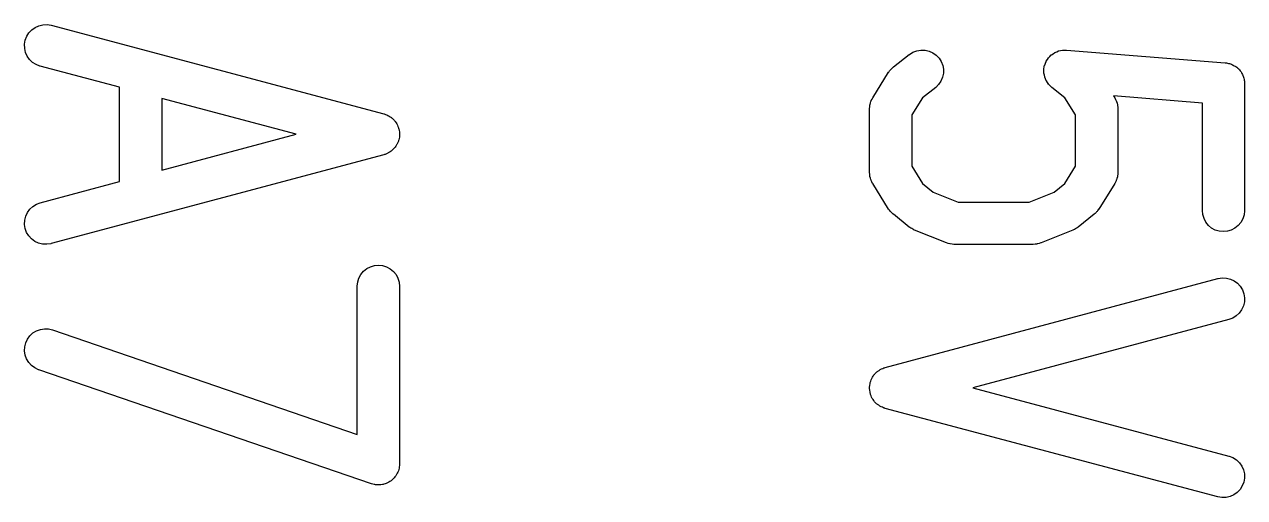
# Model space of a CAD drawing. Extents: x 100 to 142.1, y -108.7 to -91.2.
# Drawn here: x 130.804 to 134.471, y -107.813 to -106.391 of the extents above; entities that cross this region are included whole.
import ezdxf

# ---------------------------------------------------------------- set-up
doc = ezdxf.new("R2010")
doc.units = 0
doc.header["$MEASUREMENT"] = 0
doc.layers.add('BLACK', color=7, linetype='CONTINUOUS')

msp = doc.modelspace()

# ---------------------------------------------------------------- linework, layer by layer
at = {"layer": 'BLACK', "linetype": 'CONTINUOUS'}
for p, q in [((130.811, -106.426), (130.817, -106.416)), ((130.817, -106.416), (130.826, -106.407)), ((130.826, -106.407), (130.836, -106.4)), ((130.836, -106.4), (130.847, -106.395)), ((130.847, -106.395), (130.859, -106.392)), ((130.859, -106.392), (130.872, -106.391)), ((130.872, -106.391), (130.884, -106.393)), ((130.884, -106.393), (131.884, -106.66)), ((130.804, -106.45), (130.806, -106.438)), ((130.805, -106.463), (130.804, -106.45)), ((130.806, -106.438), (130.811, -106.426)), ((130.807, -106.475), (130.805, -106.463)), ((130.812, -106.486), (130.807, -106.475)), ((130.819, -106.496), (130.812, -106.486)), ((133.416, -106.519), (133.463, -106.481)), ((133.463, -106.481), (133.464, -106.481)), ((133.464, -106.481), (133.474, -106.474)), ((133.474, -106.474), (133.486, -106.47)), ((133.486, -106.47), (133.498, -106.468)), ((133.498, -106.468), (133.511, -106.468)), ((133.511, -106.468), (133.523, -106.471)), ((133.523, -106.471), (133.534, -106.476)), ((133.534, -106.476), (133.544, -106.483)), ((133.544, -106.483), (133.553, -106.492)), ((133.882, -106.491), (133.886, -106.487)), ((133.886, -106.487), (133.89, -106.482)), ((133.89, -106.482), (133.891, -106.482)), ((133.891, -106.482), (133.896, -106.479)), ((133.891, -106.482), (133.891, -106.482)), ((133.896, -106.479), (133.901, -106.475)), ((133.901, -106.475), (133.907, -106.473)), ((133.901, -106.475), (133.901, -106.475)), ((133.901, -106.475), (133.901, -106.475)), ((133.907, -106.473), (133.912, -106.47)), ((133.912, -106.47), (133.912, -106.47)), ((133.912, -106.47), (133.913, -106.47)), ((133.913, -106.47), (133.918, -106.469)), ((133.918, -106.469), (133.924, -106.468)), ((133.924, -106.468), (133.924, -106.468)), ((133.924, -106.468), (133.925, -106.468)), ((133.925, -106.468), (133.931, -106.468)), ((133.931, -106.468), (133.936, -106.468)), ((133.936, -106.468), (134.413, -106.506)), ((130.828, -106.505), (130.819, -106.496)), ((130.839, -106.511), (130.828, -106.505)), ((130.85, -106.516), (130.839, -106.511)), ((130.851, -106.516), (130.85, -106.516)), ((131.09, -106.58), (130.851, -106.516)), ((133.408, -106.527), (133.41, -106.525)), ((133.41, -106.525), (133.413, -106.522)), ((133.413, -106.522), (133.416, -106.519)), ((133.553, -106.492), (133.559, -106.502)), ((133.559, -106.502), (133.564, -106.514)), ((133.564, -106.514), (133.566, -106.526)), ((133.566, -106.526), (133.566, -106.538)), ((133.868, -106.525), (133.869, -106.519)), ((133.868, -106.531), (133.868, -106.525)), ((133.868, -106.525), (133.868, -106.525)), ((133.868, -106.525), (133.868, -106.525)), ((133.869, -106.519), (133.87, -106.513)), ((133.87, -106.513), (133.871, -106.513)), ((133.871, -106.513), (133.873, -106.507)), ((133.871, -106.513), (133.871, -106.513)), ((133.873, -106.507), (133.875, -106.502)), ((133.875, -106.501), (133.879, -106.496)), ((133.875, -106.502), (133.875, -106.501)), ((133.875, -106.502), (133.875, -106.502)), ((133.879, -106.496), (133.882, -106.491)), ((133.882, -106.491), (133.882, -106.491)), ((133.882, -106.491), (133.882, -106.491)), ((134.413, -106.506), (134.414, -106.506)), ((134.414, -106.506), (134.417, -106.506)), ((134.417, -106.506), (134.42, -106.507)), ((134.42, -106.507), (134.423, -106.508)), ((134.423, -106.508), (134.426, -106.508)), ((134.426, -106.508), (134.429, -106.509)), ((134.429, -106.509), (134.432, -106.51)), ((134.432, -106.51), (134.435, -106.512)), ((134.435, -106.512), (134.437, -106.513)), ((134.437, -106.513), (134.44, -106.515)), ((134.44, -106.515), (134.443, -106.516)), ((134.443, -106.516), (134.445, -106.518)), ((134.445, -106.518), (134.448, -106.52)), ((134.448, -106.52), (134.45, -106.522)), ((134.45, -106.522), (134.453, -106.524)), ((134.453, -106.524), (134.454, -106.526)), ((134.454, -106.526), (134.456, -106.528)), ((133.354, -106.612), (133.401, -106.535)), ((133.401, -106.535), (133.402, -106.535)), ((133.402, -106.535), (133.404, -106.531)), ((133.404, -106.531), (133.407, -106.528)), ((133.407, -106.528), (133.408, -106.527)), ((133.558, -106.562), (133.551, -106.572)), ((133.563, -106.55), (133.558, -106.562)), ((133.566, -106.538), (133.563, -106.55)), ((133.868, -106.537), (133.868, -106.531)), ((133.868, -106.538), (133.868, -106.537)), ((133.87, -106.544), (133.868, -106.538)), ((133.868, -106.538), (133.868, -106.538)), ((133.871, -106.549), (133.87, -106.544)), ((133.871, -106.55), (133.871, -106.549)), ((133.873, -106.555), (133.871, -106.55)), ((133.871, -106.55), (133.871, -106.55)), ((133.875, -106.561), (133.873, -106.555)), ((133.876, -106.561), (133.875, -106.561)), ((133.879, -106.566), (133.876, -106.561)), ((133.876, -106.561), (133.876, -106.561)), ((134.456, -106.528), (134.458, -106.531)), ((134.458, -106.531), (134.461, -106.534)), ((134.461, -106.534), (134.462, -106.536)), ((134.462, -106.536), (134.463, -106.539)), ((134.463, -106.539), (134.465, -106.542)), ((134.465, -106.542), (134.466, -106.545)), ((134.466, -106.545), (134.467, -106.547)), ((134.467, -106.547), (134.468, -106.55)), ((134.468, -106.55), (134.469, -106.553)), ((134.469, -106.553), (134.47, -106.557)), ((134.47, -106.557), (134.47, -106.559)), ((134.47, -106.559), (134.471, -106.562)), ((134.471, -106.562), (134.471, -106.566)), ((131.09, -106.863), (131.09, -106.58)), ((133.543, -106.581), (133.503, -106.612)), ((133.551, -106.572), (133.543, -106.581)), ((133.882, -106.571), (133.879, -106.566)), ((133.883, -106.571), (133.882, -106.571)), ((133.883, -106.572), (133.883, -106.571)), ((133.887, -106.576), (133.883, -106.572)), ((133.891, -106.58), (133.887, -106.576)), ((133.892, -106.581), (133.891, -106.58)), ((133.891, -106.58), (133.891, -106.58)), ((133.891, -106.58), (133.891, -106.58)), ((133.891, -106.58), (133.891, -106.58)), ((133.931, -106.612), (133.892, -106.581)), ((134.471, -106.566), (134.471, -106.569)), ((134.471, -106.569), (134.471, -106.95)), ((131.621, -106.721), (131.217, -106.614)), ((131.217, -106.614), (131.217, -106.829)), ((133.345, -106.633), (133.346, -106.632)), ((133.345, -106.635), (133.345, -106.633)), ((133.345, -106.639), (133.345, -106.635)), ((133.346, -106.632), (133.347, -106.627)), ((133.347, -106.627), (133.348, -106.623)), ((133.348, -106.623), (133.349, -106.621)), ((133.349, -106.62), (133.352, -106.616)), ((133.349, -106.621), (133.349, -106.62)), ((133.352, -106.616), (133.354, -106.612)), ((133.503, -106.612), (133.471, -106.663)), ((133.963, -106.663), (133.931, -106.612)), ((134.344, -106.628), (134.077, -106.606)), ((134.077, -106.606), (134.081, -106.612)), ((134.081, -106.612), (134.081, -106.612)), ((134.081, -106.612), (134.083, -106.617)), ((134.083, -106.617), (134.085, -106.621)), ((134.085, -106.621), (134.086, -106.622)), ((134.086, -106.622), (134.086, -106.623)), ((134.086, -106.623), (134.088, -106.628)), ((134.088, -106.628), (134.089, -106.633)), ((134.089, -106.633), (134.089, -106.634)), ((134.089, -106.634), (134.089, -106.635)), ((134.089, -106.635), (134.09, -106.64)), ((134.344, -106.95), (134.344, -106.628)), ((131.884, -106.66), (131.885, -106.66)), ((131.885, -106.66), (131.887, -106.661)), ((131.887, -106.661), (131.889, -106.662)), ((131.889, -106.662), (131.893, -106.663)), ((131.893, -106.663), (131.896, -106.665)), ((131.896, -106.665), (131.898, -106.666)), ((131.898, -106.666), (131.9, -106.667)), ((131.9, -106.667), (131.903, -106.669)), ((131.903, -106.669), (131.907, -106.671)), ((131.907, -106.671), (131.908, -106.673)), ((131.908, -106.673), (131.91, -106.674)), ((133.344, -106.644), (133.345, -106.639)), ((133.344, -106.645), (133.344, -106.644)), ((133.344, -106.836), (133.344, -106.645)), ((133.471, -106.663), (133.471, -106.817)), ((133.963, -106.817), (133.963, -106.663)), ((134.09, -106.64), (134.09, -106.645)), ((134.09, -106.645), (134.09, -106.836)), ((131.91, -106.674), (131.913, -106.677)), ((131.913, -106.677), (131.916, -106.68)), ((131.916, -106.68), (131.917, -106.682)), ((131.917, -106.682), (131.918, -106.683)), ((131.918, -106.683), (131.921, -106.687)), ((131.921, -106.687), (131.923, -106.69)), ((131.923, -106.69), (131.924, -106.692)), ((131.924, -106.692), (131.925, -106.694)), ((131.925, -106.694), (131.926, -106.698)), ((131.926, -106.698), (131.928, -106.702)), ((131.928, -106.702), (131.928, -106.704)), ((131.928, -106.704), (131.929, -106.705)), ((131.929, -106.705), (131.93, -106.71)), ((131.217, -106.829), (131.621, -106.721)), ((131.926, -106.746), (131.924, -106.75)), ((131.928, -106.742), (131.926, -106.746)), ((131.929, -106.738), (131.928, -106.74)), ((131.928, -106.74), (131.928, -106.742)), ((131.93, -106.734), (131.929, -106.738)), ((131.93, -106.71), (131.931, -106.714)), ((131.931, -106.73), (131.93, -106.734)), ((131.931, -106.714), (131.931, -106.716)), ((131.931, -106.716), (131.931, -106.718)), ((131.931, -106.718), (131.931, -106.722)), ((131.931, -106.722), (131.931, -106.726)), ((131.931, -106.726), (131.931, -106.728)), ((131.931, -106.728), (131.931, -106.73)), ((131.884, -106.783), (130.884, -107.049)), ((131.886, -106.782), (131.884, -106.783)), ((131.888, -106.782), (131.886, -106.782)), ((131.892, -106.78), (131.888, -106.782)), ((131.896, -106.778), (131.892, -106.78)), ((131.897, -106.777), (131.896, -106.778)), ((131.899, -106.776), (131.897, -106.777)), ((131.903, -106.774), (131.899, -106.776)), ((131.906, -106.772), (131.903, -106.774)), ((131.908, -106.77), (131.906, -106.772)), ((131.909, -106.769), (131.908, -106.77)), ((131.912, -106.766), (131.909, -106.769)), ((131.915, -106.763), (131.912, -106.766)), ((131.916, -106.762), (131.915, -106.763)), ((131.918, -106.76), (131.916, -106.762)), ((131.92, -106.757), (131.918, -106.76)), ((131.922, -106.753), (131.92, -106.757)), ((131.923, -106.752), (131.922, -106.753)), ((131.924, -106.75), (131.923, -106.752)), ((133.471, -106.817), (133.503, -106.869)), ((133.931, -106.869), (133.963, -106.817)), ((133.345, -106.841), (133.344, -106.836)), ((133.345, -106.845), (133.345, -106.841)), ((133.345, -106.847), (133.345, -106.845)), ((133.345, -106.848), (133.345, -106.847)), ((133.347, -106.853), (133.345, -106.848)), ((133.348, -106.857), (133.347, -106.853)), ((134.087, -106.854), (134.086, -106.858)), ((134.089, -106.849), (134.087, -106.854)), ((134.09, -106.841), (134.089, -106.846)), ((134.089, -106.846), (134.089, -106.848)), ((134.089, -106.848), (134.089, -106.849)), ((134.09, -106.836), (134.09, -106.837)), ((134.09, -106.837), (134.09, -106.841)), ((130.851, -106.927), (131.09, -106.863)), ((133.349, -106.859), (133.348, -106.857)), ((133.349, -106.86), (133.349, -106.859)), ((133.351, -106.864), (133.349, -106.86)), ((133.353, -106.869), (133.351, -106.864)), ((133.354, -106.869), (133.353, -106.869)), ((133.401, -106.946), (133.354, -106.869)), ((133.503, -106.869), (133.535, -106.895)), ((133.899, -106.895), (133.931, -106.869)), ((134.081, -106.869), (134.033, -106.946)), ((134.083, -106.865), (134.081, -106.869)), ((134.085, -106.861), (134.083, -106.865)), ((134.086, -106.858), (134.085, -106.859)), ((134.085, -106.859), (134.085, -106.861)), ((130.84, -106.931), (130.851, -106.927)), ((133.535, -106.895), (133.61, -106.925)), ((133.61, -106.925), (133.824, -106.925)), ((133.824, -106.925), (133.899, -106.895)), ((130.808, -106.967), (130.813, -106.956)), ((130.813, -106.956), (130.82, -106.946)), ((130.82, -106.946), (130.829, -106.938)), ((130.829, -106.938), (130.84, -106.931)), ((133.404, -106.949), (133.401, -106.946)), ((133.406, -106.952), (133.404, -106.949)), ((133.408, -106.954), (133.406, -106.952)), ((133.409, -106.955), (133.408, -106.954)), ((133.412, -106.958), (133.409, -106.955)), ((133.415, -106.961), (133.412, -106.958)), ((133.416, -106.961), (133.415, -106.961)), ((133.463, -107), (133.416, -106.961)), ((134.019, -106.961), (133.971, -107)), ((134.022, -106.959), (134.019, -106.961)), ((134.025, -106.956), (134.022, -106.959)), ((134.026, -106.954), (134.025, -106.956)), ((134.028, -106.953), (134.026, -106.954)), ((134.03, -106.949), (134.028, -106.953)), ((134.032, -106.946), (134.03, -106.949)), ((134.033, -106.946), (134.032, -106.946)), ((134.345, -106.962), (134.344, -106.95)), ((134.349, -106.974), (134.345, -106.962)), ((134.47, -106.963), (134.466, -106.975)), ((134.471, -106.951), (134.47, -106.963)), ((134.471, -106.95), (134.471, -106.951)), ((130.804, -106.992), (130.805, -106.979)), ((130.806, -107.004), (130.804, -106.992)), ((130.805, -106.979), (130.808, -106.967)), ((133.465, -107.001), (133.463, -107)), ((133.468, -107.003), (133.465, -107.001)), ((133.471, -107.004), (133.468, -107.003)), ((133.966, -107.003), (133.963, -107.005)), ((133.968, -107.002), (133.966, -107.003)), ((133.97, -107), (133.968, -107.002)), ((133.971, -107), (133.97, -107)), ((134.355, -106.985), (134.349, -106.974)), ((134.363, -106.995), (134.355, -106.985)), ((134.372, -107.003), (134.363, -106.995)), ((134.383, -107.009), (134.372, -107.003)), ((134.442, -107.003), (134.431, -107.009)), ((134.452, -106.995), (134.442, -107.003)), ((134.46, -106.986), (134.452, -106.995)), ((134.466, -106.975), (134.46, -106.986)), ((130.81, -107.016), (130.806, -107.004)), ((130.817, -107.026), (130.81, -107.016)), ((130.825, -107.035), (130.817, -107.026)), ((130.835, -107.043), (130.825, -107.035)), ((133.474, -107.006), (133.471, -107.004)), ((133.476, -107.007), (133.474, -107.006)), ((133.478, -107.009), (133.476, -107.007)), ((133.479, -107.009), (133.478, -107.009)), ((133.575, -107.047), (133.479, -107.009)), ((133.955, -107.009), (133.86, -107.047)), ((133.957, -107.008), (133.955, -107.009)), ((133.96, -107.007), (133.957, -107.008)), ((133.963, -107.005), (133.96, -107.007)), ((134.395, -107.012), (134.383, -107.009)), ((134.407, -107.013), (134.395, -107.012)), ((134.42, -107.012), (134.407, -107.013)), ((134.431, -107.009), (134.42, -107.012)), ((130.846, -107.048), (130.835, -107.043)), ((130.858, -107.051), (130.846, -107.048)), ((130.871, -107.051), (130.858, -107.051)), ((130.883, -107.05), (130.871, -107.051)), ((130.884, -107.049), (130.883, -107.05)), ((133.58, -107.049), (133.575, -107.047)), ((133.585, -107.05), (133.58, -107.049)), ((133.586, -107.05), (133.585, -107.05)), ((133.592, -107.051), (133.586, -107.05)), ((133.586, -107.05), (133.586, -107.05)), ((133.597, -107.052), (133.592, -107.051)), ((133.598, -107.052), (133.597, -107.052)), ((133.836, -107.052), (133.598, -107.052)), ((133.842, -107.051), (133.836, -107.052)), ((133.847, -107.051), (133.842, -107.051)), ((133.848, -107.05), (133.847, -107.051)), ((133.849, -107.05), (133.848, -107.05)), ((133.854, -107.049), (133.849, -107.05)), ((133.859, -107.047), (133.854, -107.049)), ((133.86, -107.047), (133.859, -107.047)), ((131.809, -107.154), (131.815, -107.143)), ((131.815, -107.143), (131.823, -107.133)), ((131.823, -107.133), (131.833, -107.125)), ((131.833, -107.125), (131.844, -107.12)), ((131.844, -107.12), (131.856, -107.116)), ((131.856, -107.116), (131.868, -107.115)), ((131.868, -107.115), (131.88, -107.116)), ((131.88, -107.116), (131.892, -107.12)), ((131.892, -107.12), (131.903, -107.126)), ((131.903, -107.126), (131.913, -107.134)), ((131.913, -107.134), (131.921, -107.143)), ((131.921, -107.143), (131.926, -107.154)), ((131.804, -107.178), (131.806, -107.165)), ((131.804, -107.179), (131.804, -107.178)), ((131.804, -107.623), (131.804, -107.179)), ((131.806, -107.165), (131.809, -107.154)), ((131.926, -107.154), (131.93, -107.166)), ((131.93, -107.166), (131.931, -107.179)), ((131.931, -107.179), (131.931, -107.712)), ((133.391, -107.422), (134.391, -107.155)), ((134.391, -107.155), (134.392, -107.155)), ((134.392, -107.155), (134.404, -107.153)), ((134.404, -107.153), (134.417, -107.154)), ((134.417, -107.154), (134.429, -107.157)), ((134.429, -107.157), (134.44, -107.162)), ((134.44, -107.162), (134.45, -107.169)), ((134.45, -107.169), (134.458, -107.178)), ((134.458, -107.178), (134.465, -107.189)), ((134.465, -107.189), (134.469, -107.201)), ((134.469, -107.201), (134.471, -107.213)), ((134.471, -107.213), (134.471, -107.225)), ((134.455, -107.259), (134.446, -107.267)), ((134.462, -107.249), (134.455, -107.259)), ((134.468, -107.237), (134.462, -107.249)), ((134.471, -107.225), (134.468, -107.237)), ((134.424, -107.278), (133.654, -107.483)), ((134.436, -107.274), (134.424, -107.278)), ((134.446, -107.267), (134.436, -107.274)), ((130.813, -107.337), (130.82, -107.327)), ((130.82, -107.327), (130.829, -107.318)), ((130.829, -107.318), (130.84, -107.312)), ((130.84, -107.312), (130.852, -107.308)), ((130.852, -107.308), (130.864, -107.306)), ((130.864, -107.306), (130.876, -107.306)), ((130.876, -107.306), (130.888, -107.309)), ((130.888, -107.309), (131.804, -107.623)), ((130.804, -107.372), (130.805, -107.36)), ((130.805, -107.36), (130.808, -107.348)), ((130.808, -107.348), (130.813, -107.337)), ((130.806, -107.385), (130.804, -107.372)), ((130.81, -107.396), (130.806, -107.385)), ((130.817, -107.407), (130.81, -107.396)), ((130.825, -107.416), (130.817, -107.407)), ((130.835, -107.423), (130.825, -107.416)), ((130.846, -107.429), (130.835, -107.423)), ((130.847, -107.429), (130.846, -107.429)), ((131.847, -107.772), (130.847, -107.429)), ((133.357, -107.444), (133.359, -107.443)), ((133.359, -107.443), (133.36, -107.441)), ((133.36, -107.441), (133.363, -107.438)), ((133.363, -107.438), (133.366, -107.435)), ((133.366, -107.435), (133.368, -107.434)), ((133.368, -107.434), (133.369, -107.433)), ((133.369, -107.433), (133.373, -107.431)), ((133.373, -107.431), (133.376, -107.428)), ((133.376, -107.428), (133.378, -107.427)), ((133.378, -107.427), (133.38, -107.426)), ((133.38, -107.426), (133.384, -107.425)), ((133.384, -107.425), (133.387, -107.423)), ((133.387, -107.423), (133.389, -107.423)), ((133.389, -107.423), (133.391, -107.422)), ((133.344, -107.479), (133.345, -107.477)), ((133.344, -107.483), (133.344, -107.479)), ((133.345, -107.475), (133.346, -107.471)), ((133.345, -107.477), (133.345, -107.475)), ((133.346, -107.467), (133.347, -107.465)), ((133.346, -107.471), (133.346, -107.467)), ((133.347, -107.465), (133.348, -107.463)), ((133.348, -107.463), (133.349, -107.459)), ((133.349, -107.459), (133.351, -107.455)), ((133.351, -107.455), (133.352, -107.453)), ((133.352, -107.453), (133.353, -107.451)), ((133.353, -107.451), (133.355, -107.448)), ((133.355, -107.448), (133.357, -107.444)), ((133.344, -107.487), (133.344, -107.483)), ((133.345, -107.489), (133.344, -107.487)), ((133.345, -107.491), (133.345, -107.489)), ((133.346, -107.495), (133.345, -107.491)), ((133.346, -107.499), (133.346, -107.495)), ((133.347, -107.501), (133.346, -107.499)), ((133.347, -107.503), (133.347, -107.501)), ((133.349, -107.507), (133.347, -107.503)), ((133.35, -107.511), (133.349, -107.507)), ((133.351, -107.513), (133.35, -107.511)), ((133.352, -107.515), (133.351, -107.513)), ((133.355, -107.518), (133.352, -107.515)), ((133.654, -107.483), (134.424, -107.689)), ((133.357, -107.521), (133.355, -107.518)), ((133.358, -107.523), (133.357, -107.521)), ((133.359, -107.525), (133.358, -107.523)), ((133.362, -107.528), (133.359, -107.525)), ((133.365, -107.531), (133.362, -107.528)), ((133.367, -107.532), (133.365, -107.531)), ((133.368, -107.533), (133.367, -107.532)), ((133.372, -107.535), (133.368, -107.533)), ((133.375, -107.538), (133.372, -107.535)), ((133.377, -107.539), (133.375, -107.538)), ((133.379, -107.54), (133.377, -107.539)), ((133.383, -107.541), (133.379, -107.54)), ((133.386, -107.543), (133.383, -107.541)), ((133.388, -107.544), (133.386, -107.543)), ((133.39, -107.544), (133.388, -107.544)), ((133.391, -107.545), (133.39, -107.544)), ((134.391, -107.811), (133.391, -107.545)), ((134.424, -107.689), (134.425, -107.689)), ((134.425, -107.689), (134.436, -107.693)), ((134.436, -107.693), (134.447, -107.7)), ((131.927, -107.735), (131.926, -107.737)), ((131.928, -107.733), (131.927, -107.735)), ((131.929, -107.729), (131.928, -107.733)), ((131.93, -107.725), (131.929, -107.729)), ((131.931, -107.717), (131.93, -107.721)), ((131.93, -107.721), (131.93, -107.723)), ((131.93, -107.723), (131.93, -107.725)), ((131.931, -107.712), (131.931, -107.713)), ((131.931, -107.713), (131.931, -107.717)), ((134.447, -107.7), (134.456, -107.709)), ((134.456, -107.709), (134.463, -107.719)), ((134.463, -107.719), (134.468, -107.73)), ((134.468, -107.73), (134.471, -107.742)), ((131.851, -107.773), (131.847, -107.772)), ((131.855, -107.774), (131.851, -107.773)), ((131.884, -107.773), (131.882, -107.774)), ((131.888, -107.772), (131.884, -107.773)), ((131.891, -107.771), (131.888, -107.772)), ((131.893, -107.77), (131.891, -107.771)), ((131.895, -107.769), (131.893, -107.77)), ((131.899, -107.767), (131.895, -107.769)), ((131.902, -107.765), (131.899, -107.767)), ((131.904, -107.764), (131.902, -107.765)), ((131.906, -107.763), (131.904, -107.764)), ((131.909, -107.76), (131.906, -107.763)), ((131.912, -107.757), (131.909, -107.76)), ((131.913, -107.756), (131.912, -107.757)), ((131.915, -107.754), (131.913, -107.756)), ((131.917, -107.751), (131.915, -107.754)), ((131.92, -107.748), (131.917, -107.751)), ((131.921, -107.746), (131.92, -107.748)), ((131.922, -107.744), (131.921, -107.746)), ((131.924, -107.74), (131.922, -107.744)), ((131.926, -107.737), (131.924, -107.74)), ((134.469, -107.767), (134.464, -107.778)), ((134.471, -107.755), (134.469, -107.767)), ((134.471, -107.742), (134.471, -107.755)), ((131.857, -107.774), (131.855, -107.774)), ((131.859, -107.775), (131.857, -107.774)), ((131.863, -107.775), (131.859, -107.775)), ((131.867, -107.775), (131.863, -107.775)), ((131.869, -107.775), (131.867, -107.775)), ((131.871, -107.775), (131.869, -107.775)), ((131.875, -107.775), (131.871, -107.775)), ((131.88, -107.774), (131.875, -107.775)), ((131.882, -107.774), (131.88, -107.774)), ((134.439, -107.805), (134.428, -107.81)), ((134.449, -107.798), (134.439, -107.805)), ((134.458, -107.789), (134.449, -107.798)), ((134.464, -107.778), (134.458, -107.789)), ((134.403, -107.813), (134.391, -107.811)), ((134.416, -107.813), (134.403, -107.813)), ((134.428, -107.81), (134.416, -107.813))]:
    msp.add_line(p, q, dxfattribs=at)

doc.saveas('drawing.dxf')
